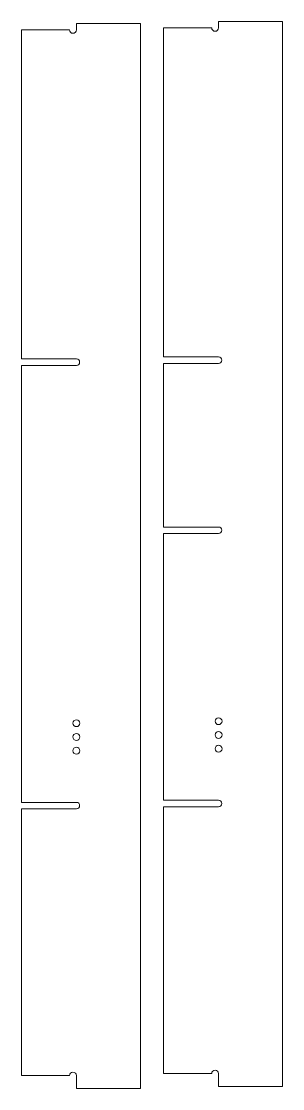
# Model space of a CAD drawing. Header units: millimetres. Extents: x 32 to 153, y 15 to 507.
import ezdxf

# ---------------------------------------------------------------- set-up
doc = ezdxf.new("R2010")
doc.units = ezdxf.units.MM
doc.layers.add('VISIBLE', color=7, linetype='Continuous', lineweight=0, true_color=0xffffff)

msp = doc.modelspace()

# ---------------------------------------------------------------- linework, layer by layer
at = {"layer": 'VISIBLE'}
for p, q in [((123.32, 507.34), (152.91, 507.34)), ((123.32, 504.34), (123.32, 507.34)), ((152.91, 507.34), (152.91, 15.85)), ((32.28, 351.62), (32.28, 503.41)), ((32.28, 503.41), (54.52, 503.41)), ((57.7, 506.41), (87.29, 506.41)), ((57.7, 503.41), (57.7, 506.41)), ((87.29, 506.41), (87.29, 14.92)), ((97.9, 504.34), (120.15, 504.34)), ((97.9, 352.56), (97.9, 504.34)), ((32.28, 351.62), (57.7, 351.62)), ((97.9, 352.56), (123.32, 352.56)), ((32.28, 147.01), (32.28, 348.62)), ((57.7, 348.62), (32.28, 348.62)), ((123.32, 349.56), (97.9, 349.56)), ((97.9, 274.05), (97.9, 349.56)), ((97.9, 274.05), (123.32, 274.05)), ((97.9, 147.95), (97.9, 271.05)), ((123.32, 271.05), (97.9, 271.05)), ((97.9, 147.95), (123.32, 147.95)), ((32.28, 147.01), (57.7, 147.01)), ((32.28, 20.92), (32.28, 144.01)), ((57.7, 144.01), (32.28, 144.01)), ((97.9, 21.85), (97.9, 144.95)), ((123.32, 144.95), (97.9, 144.95)), ((54.52, 20.92), (32.28, 20.92)), ((57.7, 14.92), (57.7, 20.92)), ((120.15, 21.85), (97.9, 21.85)), ((123.32, 15.85), (123.32, 21.85)), ((87.29, 14.92), (57.7, 14.92)), ((152.91, 15.85), (123.32, 15.85))]:
    msp.add_line(p, q, dxfattribs=at)
for centre in [(57.7, 183.53), (123.32, 184.46), (57.7, 177.18), (123.32, 178.11), (57.7, 170.83), (123.32, 171.76)]:
    msp.add_circle(centre, 1.59, dxfattribs=at)
for centre, radius, start, end in [((56.11, 503.41), 1.59, 180, 0), ((121.73, 504.34), 1.59, 180, 0), ((57.7, 350.12), 1.5, 270, 90), ((123.32, 351.06), 1.5, 270, 90), ((123.32, 272.55), 1.5, 270, 90), ((123.32, 146.45), 1.5, 270, 90), ((57.7, 145.51), 1.5, 270, 90), ((56.11, 20.92), 1.59, 0, 180), ((121.73, 21.85), 1.59, 0, 180)]:
    msp.add_arc(centre, radius, start, end, dxfattribs=at)

doc.saveas('drawing.dxf')
